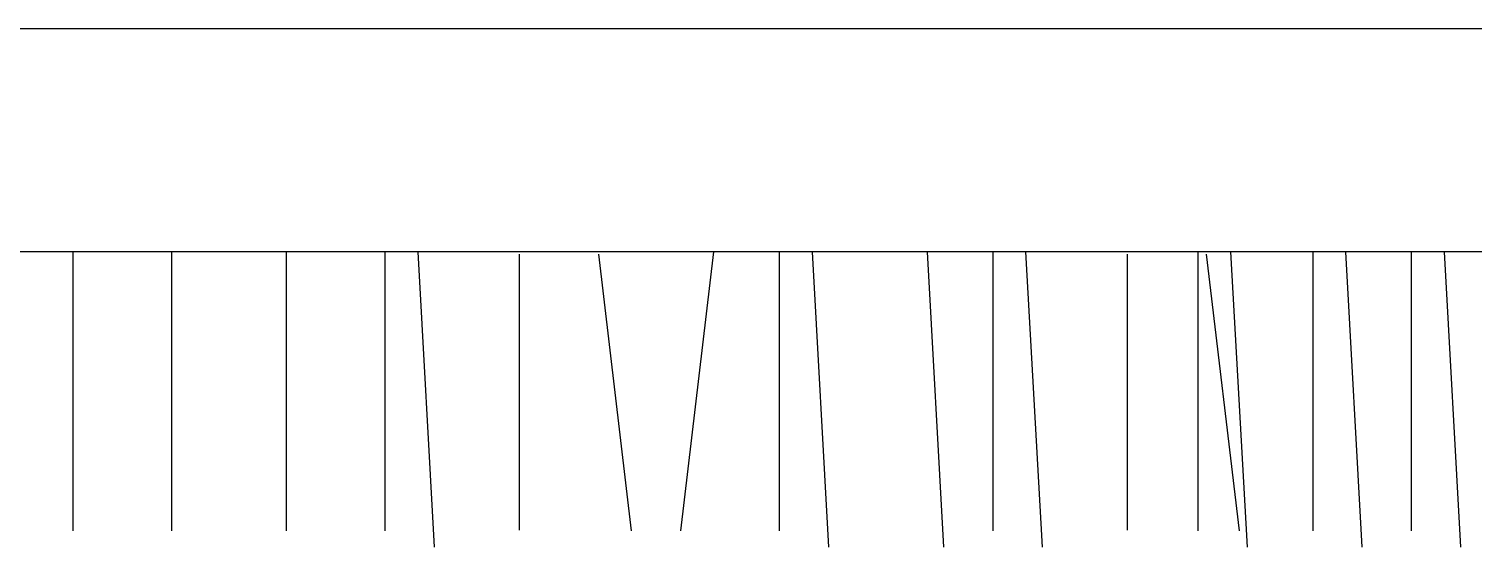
# Model space of a CAD drawing. Header units: millimetres. Extents: x -37 to 8970, y -2 to 4773.
# Drawn here: x 7536.9 to 7984.6, y 38.5 to 199.1 of the extents above; entities that cross this region are included whole.
import ezdxf

# ---------------------------------------------------------------- set-up
doc = ezdxf.new("R2010")
doc.units = ezdxf.units.MM

msp = doc.modelspace()

# ---------------------------------------------------------------- linework, layer by layer
at = {"color": 18, "true_color": 0x000000}
for p, q in [((8809.53, 199.09), (7404.08, 199.09)), ((8878.65, 129.97), (7334.96, 129.97)), ((7550.48, 129.97), (7550.48, 43.58)), ((7581.04, 129.97), (7581.04, 43.58)), ((7616.68, 129.97), (7616.68, 43.58)), ((7647.23, 129.97), (7647.23, 43.58)), ((7657.42, 129.97), (7662.51, 38.5)), ((7749.09, 129.97), (7738.91, 43.58)), ((7769.46, 129.97), (7769.46, 43.58)), ((7779.64, 129.97), (7784.74, 38.5)), ((7815.29, 129.97), (7820.38, 38.5)), ((7835.66, 129.97), (7835.66, 43.58)), ((7845.84, 129.97), (7850.94, 38.5)), ((7899.21, 129.97), (7899.21, 43.58)), ((7909.39, 129.97), (7914.49, 38.5)), ((7934.85, 129.97), (7934.85, 43.58)), ((7945.04, 129.97), (7950.13, 38.5)), ((7965.41, 129.97), (7965.41, 43.58)), ((7975.59, 129.97), (7980.69, 38.5)), ((7688.88, 129.27), (7688.88, 43.73)), ((7713.45, 129.27), (7723.63, 43.58)), ((7877.31, 129.27), (7877.31, 43.73)), ((7901.87, 129.27), (7912.05, 43.58))]:
    msp.add_line(p, q, dxfattribs=at)

doc.saveas('drawing.dxf')
